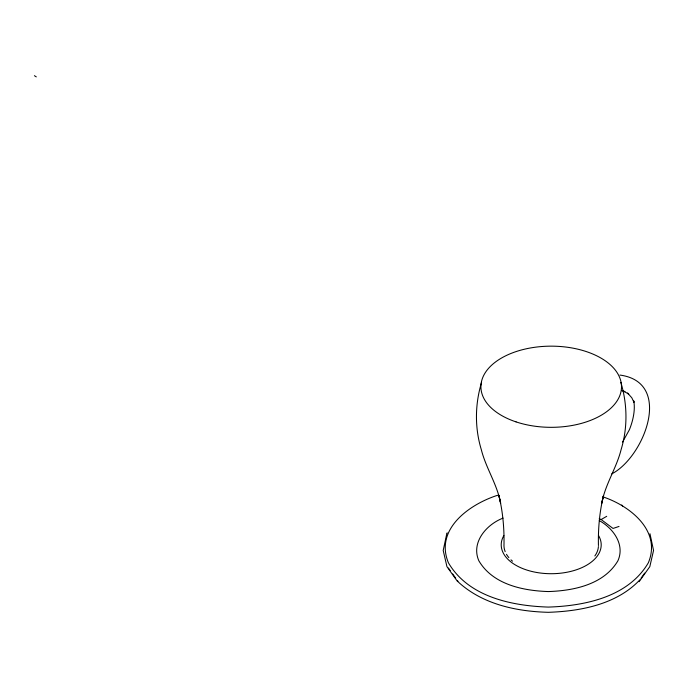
<?xml version="1.0" encoding="UTF-8"?>
<svg xmlns="http://www.w3.org/2000/svg" width="688" height="688" viewBox="0 0 688 688"><rect width="100%" height="100%" fill="white"/><g stroke="black" fill="none" stroke-linecap="round" stroke-linejoin="round"><path stroke-width="1.03" d="M446.787 533.725L443.201 550.46L446.942 566.654L457.649 581.678M481.574 382.373C474.961 404.26 474.634 427.704 481.308 449.625C485.926 468.141 497.183 484.283 500.649 503.238L498.86 495.42C502.876 511.795 504.347 528.694 503.977 545.532A47.231 27.271 0 0 0 505.164 551.604M611.77 473.869C643.942 457.357 673.672 382.339 619.965 375.072M446.942 533.243L447.183 532.813M622.563 442.057L629.4 429.725C632.599 421.847 635.566 410.564 633.76 400.915L633.966 402.308L631.799 397.767L627.542 393.046L628.755 394.129L623.466 391.068L624.962 391.704L621.969 390.81M639.823 579.898C616.646 604.408 580.861 611.219 548.379 612.311C516.525 611.503 483.028 604.374 458.75 582.435L457.537 580.741M641.044 578.195L644.69 573.113M639.1 581.678L649.816 566.654L653.548 550.46L649.962 533.725M599.222 518.666L601.157 519.526L606.721 516.31M503.057 518.124C486.562 524.368 470.807 542.411 478.831 560.754C492.763 584.49 522.854 590.743 548.379 591.56C573.895 590.743 603.987 584.49 617.927 560.754C625.168 544.561 613.197 528.281 599.291 520.601M619.019 526.449L613.025 528.444L601.157 519.526M498.714 495.093L496.633 495.592C468.932 504.743 434.567 529.39 448.413 562.801C468.442 596.926 511.691 605.913 548.379 607.083C585.058 605.913 628.307 596.926 648.337 562.801C661.727 530.878 630.036 505.895 603.041 496.891M34.4 75.689L36.292 76.875M448.413 568.03L450.236 570.567M452.67 573.964L455.714 578.195M620.843 382.373C627.447 404.26 627.774 427.704 621.101 449.625C616.491 468.141 605.225 484.283 601.759 503.238L603.548 495.42C599.532 511.795 598.061 528.694 598.431 545.532M598.56 535.582A50 28.87 0 0 1 551.208 573.715A50 28.87 0 0 1 503.857 535.582M598.405 546.547A47.231 27.271 0 0 1 594.836 555.964M512.508 561.167A47.231 27.271 0 0 1 511.003 559.843M508.853 557.598A47.231 27.271 0 0 1 506.48 554.287M621.556 505.087A3.818 2.202 -60 0 1 622.631 506.067M516.052 421.89A70.305 40.592 0 0 0 621.505 386.742A70.305 40.592 0 0 0 516.052 351.594A70.305 40.592 0 0 0 516.052 421.89"/></g></svg>
